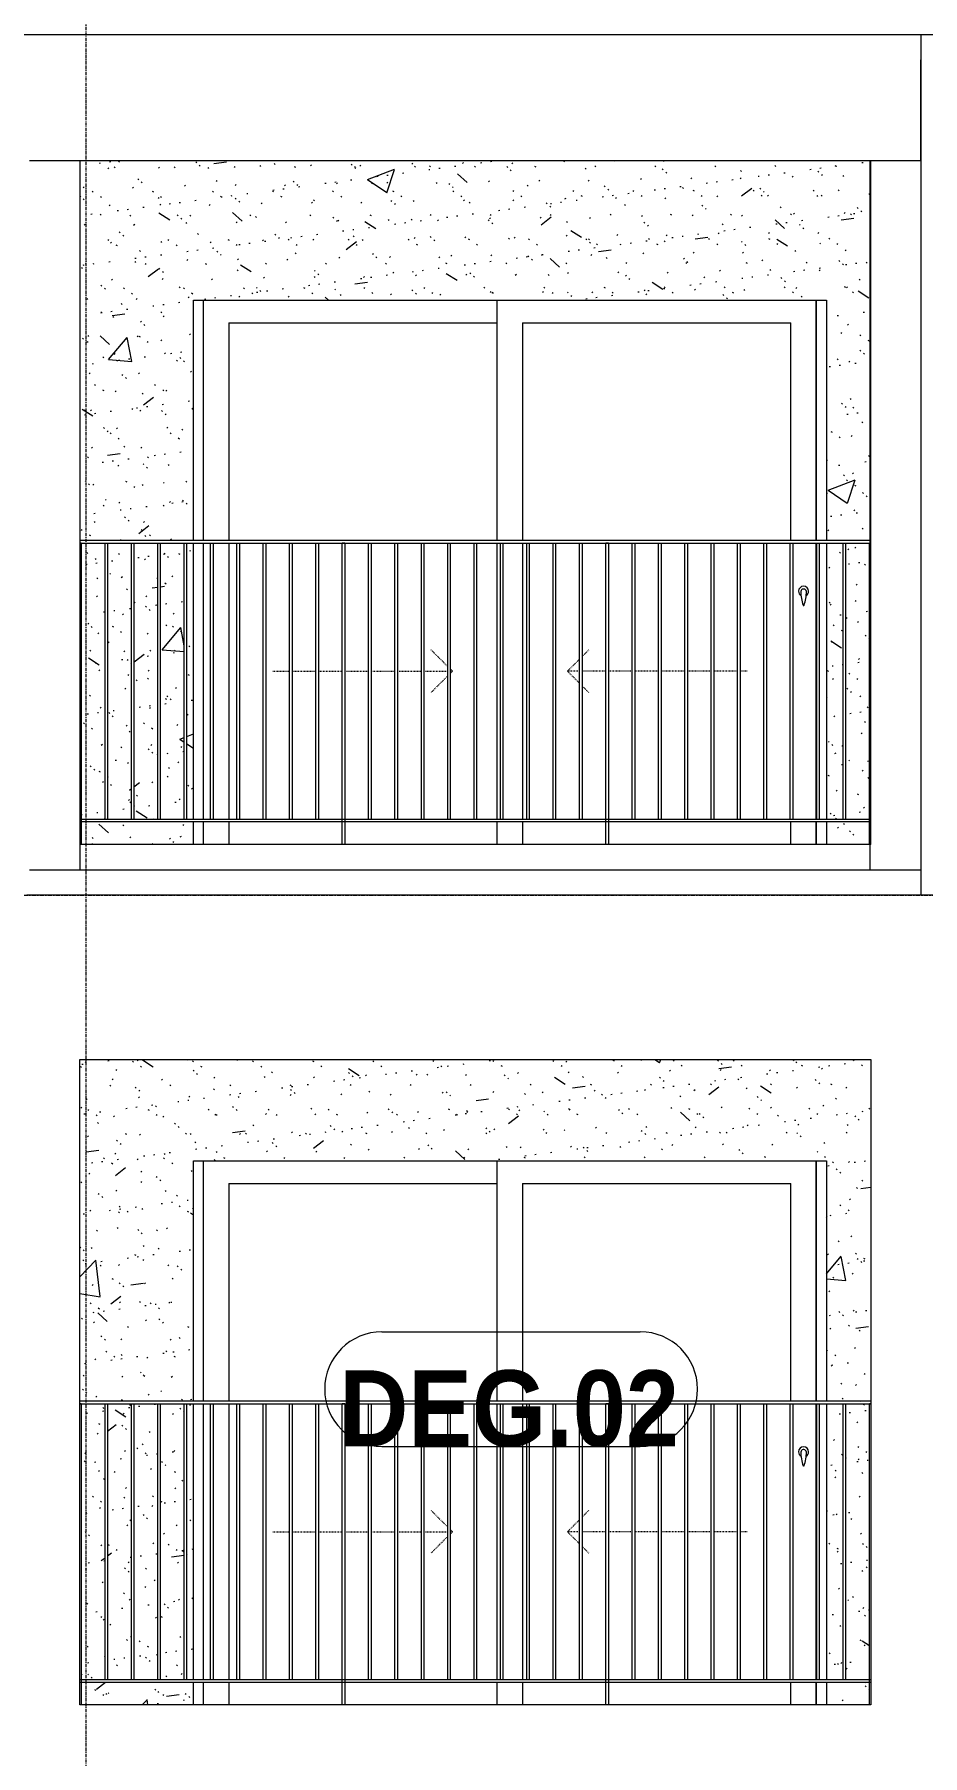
# Model space of a CAD drawing. Header units: millimetres. Extents: x 1240 to 198004, y -7796 to 35300.
# Drawn here: x 53332 to 56840, y 9000 to 15800 of the extents above; entities that cross this region are included whole.
import ezdxf

# ---------------------------------------------------------------- set-up
doc = ezdxf.new("R2010")
doc.units = ezdxf.units.MM
for name, pattern in [('Centre', [31.75, 6.35, -4.7625, 15.875, -4.7625]), ('Dash', [6, 3, -3]), ('Grid Line', [22.225, 12.7, -3.175, 3.175, -3.175])]:
    doc.linetypes.add(name, pattern=pattern)
for name, color, linetype, lineweight in [('0-1', 7, 'Continuous', 5), ('A-DOOR', 31, 'Continuous', 9), ('A-DOOR-FRAM', 31, 'Continuous', 9), ('A-DOOR-HDLN', 31, 'Dash', 18), ('A-DOOR-IDEN', 31, 'Continuous', 9), ('A-FLOR-HRAL', 11, 'Continuous', 9), ('A-FLOR-LEVL-2', 51, 'Centre', 9), ('A-WALL', 113, 'Continuous', 9), ('A-WALL-PATT-2', 9, 'Continuous', 9), ('I-WALL-1', 7, 'Continuous', 9), ('S-BEAM-3', 7, 'Continuous', 9), ('S-COLS', 52, 'Continuous', 9), ('S-GRID-1', 1, 'Grid Line', 9)]:
    doc.layers.add(name, color=color, linetype=linetype, lineweight=lineweight)
doc.styles.add('Arial_B_2', font='arialbd.ttf', dxfattribs={"width": 0.9, "height": 300})
pattern_1 = [(50, (377.7, 0), (1093.104, -95.634), [114.3, -1257.3]), (355, (377.7, 0), (-211.457, 1146.34), [91.44, -1005.84]), (100.451, (468.8, -8), (881.656, 1050.7), [97.14, -1068.54]), (46.184, (377.7, 304.8), (1626.475, -252.257), [171.45, -1885.95]), (96.636, (513.3, 283.8), (1424.416, 1484.565), [145.71, -1602.81]), (351.184, (377.7, 304.8), (1424.43, 1484.55), [137.16, -1508.76]), (21, (530.1, 228.6), (909.686, -613.591), [114.3, -1257.3]), (326, (530.1, 228.6), (370.812, 1105.13), [91.44, -1005.84]), (71.451, (606, 177.5), (1280.503, 491.528), [97.14, -1068.54]), (37.5, (377.74, 0), (18.5313, 507.3303), [50.292, -943.356, 50.292, -970.788, -1009.65]), (37.5, (377.74, 0), (18.5313, 507.3303), [-2014.728, 50.292, -959.358]), (7.5, (377.74, 0), (400.918, 601.0836), [50.292, -531.876, 50.292, -920.496, -384.81]), (7.5, (377.74, 0), (400.918, 601.0836), [-1552.956, 50.292, -334.518]), (327.5, (37.9, 0), (813.5452, -34.3737), [50.292, -330.708, 50.292, -1138.428, -1577.34]), (327.5, (37.9, 0), (813.5452, -34.3737), [-1569.72, 50.292, -1527.048]), (317.5, (-114.5, 0), (888.7755, 152.56), [50.292, -445.008, 50.292, -739.14, -1120.14]), (317.5, (-114.5, 0), (888.7755, 152.56), [-1284.732, 50.292, -1069.848])]
pattern_2 = [(37.5, (377.74, 0), (-4.79953, 146.8239), [5.029, -110.795, 5.029, -124.511, -123.825]), (37.5, (377.74, 0), (-4.79953, 146.8239), [-245.364, 5.029, -118.796]), (7.5, (377.74, 0), (134.85743, 215.0472), [5.029, -57.455, 5.029, -99.365, -40.005]), (7.5, (377.74, 0), (134.85743, 215.0472), [-166.878, 5.029, -34.976]), (327.5, (284.02, 0), (237.29776, 0.4316), [5.029, -33.071, 5.029, -132.131, -179.07]), (327.5, (284.02, 0), (237.29776, 0.4316), [-175.26, 5.029, -174.041]), (317.5, (284.02, 0), (229.06706, 66.8792), [5.029, -14.021, 5.029, -84.887, -102.87]), (317.5, (284.02, 0), (229.06706, 66.8792), [-108.966, 5.029, -97.841])]

# ---------------------------------------------------------------- blocks, each defined once
blk = doc.blocks.new('NCV_TKTC_KET CAU_rvt-1-TKCS_MẶT ĐỨNG NỘI KHU 1')
at = {"layer": 'S-BEAM-3'}
for p, q in [((56833.3, 15800), (56833.3, 15700)), ((56833.3, 15300), (56833.3, 15700)), ((56833.3, 15300), (53311.9, 15300)), ((53311.9, 12500), (56633.3, 12500)), ((56633.3, 12500), (56833.3, 12500)), ((56833.3, 12500), (56833.3, 12400))]:
    blk.add_line(p, q, dxfattribs=at)
blk = doc.blocks.new('NCV_TKTC_TANG 3 - 4_rvt-1-TKCS_MẶT ĐỨNG NỘI KHU 1')
at = {"layer": 'A-WALL-PATT-2'}
h = blk.add_hatch(dxfattribs=at)
h.set_pattern_fill('FP_5', color=256, style=0, pattern_type=2)
h.set_pattern_definition(pattern_1)
h.paths.add_polyline_path([(56630.3, 12600), (56630.3, 12690), (56460.3, 12690), (56460.3, 12600), (56618.5, 12600)])
h.paths.add_polyline_path([(53567.6, 12600), (53960.3, 12600), (53960.3, 12690), (53516.9, 12690), (53517.4, 12600), (53558.6, 12600)])
h.paths.add_polyline_path([(53819.3, 12700), (53819.3, 13790), (53725.2, 13790), (53725.2, 12700)])
h.paths.add_polyline_path([(53829.3, 12700), (53923.4, 12700), (53923.4, 13790), (53829.3, 13790)])
h.paths.add_polyline_path([(53933.4, 12700), (53960.3, 12700), (53960.3, 13790), (53933.4, 13790)])
h.paths.add_polyline_path([(53577.3, 12700), (53611, 12700), (53611, 13790), (53516.9, 13790), (53517.4, 12700)])
h.paths.add_polyline_path([(56602.6, 12700), (56630.3, 12700), (56630.3, 13790), (56536.2, 13790), (56536.2, 12700)])
h.paths.add_polyline_path([(56526.2, 12700), (56526.2, 13790), (56460.3, 13790), (56460.3, 12700)])
h.paths.add_polyline_path([(53715.2, 12700), (53715.2, 13790), (53621, 13790), (53621, 12700)])
h.paths.add_polyline_path([(56530.2, 13800), (56633.3, 13800.9), (56633.3, 15300), (53511.9, 15300), (53511.9, 13800), (53960.3, 13800.9), (53960.3, 14750), (56460.3, 14750), (56460.3, 13800), (56526.3, 13800)])
h = blk.add_hatch(dxfattribs=at)
h.set_pattern_fill('FP_4', color=256, style=0, pattern_type=2)
h.set_pattern_definition(pattern_2)
h.paths.add_polyline_path([(56630.3, 12600), (56630.3, 12690), (56460.3, 12690), (56460.3, 12600), (56618.5, 12600)])
h.paths.add_polyline_path([(53567.6, 12600), (53960.3, 12600), (53960.3, 12690), (53516.9, 12690), (53517.4, 12600), (53558.6, 12600)])
h.paths.add_polyline_path([(53819.3, 12700), (53819.3, 13790), (53725.2, 13790), (53725.2, 12700)])
h.paths.add_polyline_path([(53829.3, 12700), (53923.4, 12700), (53923.4, 13790), (53829.3, 13790)])
h.paths.add_polyline_path([(53933.4, 12700), (53960.3, 12700), (53960.3, 13790), (53933.4, 13790)])
h.paths.add_polyline_path([(53577.3, 12700), (53611, 12700), (53611, 13790), (53516.9, 13790), (53517.4, 12700)])
h.paths.add_polyline_path([(56602.6, 12700), (56630.3, 12700), (56630.3, 13790), (56536.2, 13790), (56536.2, 12700)])
h.paths.add_polyline_path([(56526.2, 12700), (56526.2, 13790), (56460.3, 13790), (56460.3, 12700)])
h.paths.add_polyline_path([(53715.2, 12700), (53715.2, 13790), (53621, 13790), (53621, 12700)])
h.paths.add_polyline_path([(56530.2, 13800), (56633.3, 13800.9), (56633.3, 15300), (53511.9, 15300), (53511.9, 13800), (53960.3, 13800.9), (53960.3, 14750), (56460.3, 14750), (56460.3, 13800), (56526.3, 13800)])
at = {"layer": 'I-WALL-1'}
for p, q in [((53960.3, 13800.9), (53960.3, 14750)), ((53960.3, 14750), (56460.3, 14750)), ((56460.3, 14750), (56460.3, 13800.9)), ((53960.3, 12700), (53960.3, 13790)), ((56460.3, 13790), (56460.3, 12700)), ((53960.3, 12600), (53960.3, 12690)), ((56460.3, 12690), (56460.3, 12600))]:
    blk.add_line(p, q, dxfattribs=at)
blk = doc.blocks.new('NCV_TKTC_TANG 3 - 4_rvt-2-TKCS_MẶT ĐỨNG NỘI KHU 1')
at = {"layer": 'A-WALL-PATT-2'}
h = blk.add_hatch(dxfattribs=at)
h.set_pattern_fill('FP_5', color=256, style=0, pattern_type=2)
h.set_pattern_definition(pattern_1)
h.paths.add_polyline_path([(56618.5, 9200), (56630.3, 9200), (56630.3, 9290), (56460.3, 9290), (56460.3, 9200), (56609.6, 9200)])
h.paths.add_polyline_path([(53567.6, 9200), (53960.3, 9200), (53960.3, 9290), (53516.9, 9290), (53516.9, 9200), (53558.6, 9200)])
h.paths.add_polyline_path([(53829.3, 9300), (53923.4, 9300), (53923.4, 10390), (53829.3, 10390), (53829.3, 9502.2)])
h.paths.add_polyline_path([(53621, 9300), (53715.2, 9300), (53715.2, 10390), (53621, 10390), (53621, 9303.9)])
h.paths.add_polyline_path([(53933.4, 9300), (53960.3, 9300), (53960.3, 10390), (53933.4, 10390), (53933.4, 9601.4)])
h.paths.add_polyline_path([(53819.3, 9300), (53819.3, 10390), (53725.2, 10390), (53725.2, 9300)])
h.paths.add_polyline_path([(56460.3, 9300), (56526.2, 9300), (56526.2, 10390), (56460.3, 10390), (56460.3, 10028.3)])
h.paths.add_polyline_path([(53516.9, 9300), (53611, 9300), (53611, 10390), (53516.9, 10390), (53516.9, 10028.3)])
h.paths.add_polyline_path([(56630.3, 9300), (56630.3, 10390), (56536.2, 10390), (56536.2, 9300), (56611.2, 9300)])
h.paths.add_polyline_path([(53511.9, 10400), (53960.3, 10400), (53960.3, 11350), (56460.3, 11350), (56460.3, 10400), (56635.3, 10400), (56635.3, 11750), (53511.9, 11750), (53511.9, 11285.9)])
h = blk.add_hatch(dxfattribs=at)
h.set_pattern_fill('FP_4', color=256, style=0, pattern_type=2)
h.set_pattern_definition(pattern_2)
h.paths.add_polyline_path([(56618.5, 9200), (56630.3, 9200), (56630.3, 9290), (56460.3, 9290), (56460.3, 9200), (56609.6, 9200)])
h.paths.add_polyline_path([(53567.6, 9200), (53960.3, 9200), (53960.3, 9290), (53516.9, 9290), (53516.9, 9200), (53558.6, 9200)])
h.paths.add_polyline_path([(53829.3, 9300), (53923.4, 9300), (53923.4, 10390), (53829.3, 10390), (53829.3, 9502.2)])
h.paths.add_polyline_path([(53621, 9300), (53715.2, 9300), (53715.2, 10390), (53621, 10390), (53621, 9303.9)])
h.paths.add_polyline_path([(53933.4, 9300), (53960.3, 9300), (53960.3, 10390), (53933.4, 10390), (53933.4, 9601.4)])
h.paths.add_polyline_path([(53819.3, 9300), (53819.3, 10390), (53725.2, 10390), (53725.2, 9300)])
h.paths.add_polyline_path([(56460.3, 9300), (56526.2, 9300), (56526.2, 10390), (56460.3, 10390), (56460.3, 10028.3)])
h.paths.add_polyline_path([(53516.9, 9300), (53611, 9300), (53611, 10390), (53516.9, 10390), (53516.9, 10028.3)])
h.paths.add_polyline_path([(56630.3, 9300), (56630.3, 10390), (56536.2, 10390), (56536.2, 9300), (56611.2, 9300)])
h.paths.add_polyline_path([(53511.9, 10400), (53960.3, 10400), (53960.3, 11350), (56460.3, 11350), (56460.3, 10400), (56635.3, 10400), (56635.3, 11750), (53511.9, 11750), (53511.9, 11285.9)])
at = {"layer": 'I-WALL-1'}
for p, q in [((53960.3, 10400), (53960.3, 11350)), ((53960.3, 11350), (56460.3, 11350)), ((56460.3, 11350), (56460.3, 10400)), ((53960.3, 9300), (53960.3, 10390)), ((56460.3, 10390), (56460.3, 9300)), ((53960.3, 9200), (53960.3, 9290)), ((56460.3, 9290), (56460.3, 9200))]:
    blk.add_line(p, q, dxfattribs=at)
blk = doc.blocks.new('DEG_02-DEG_03 - DEG_02-2500x2400mm-CỬA ĐI 02 CÁNH TRƯỢT-625766-TKCS_MẶT ĐỨNG NỘI KHU 1')
at = {"layer": 'A-DOOR'}
for p, q in [((55160.3, 10400), (55160.3, 11350)), ((56420.3, 11350), (56420.3, 10400)), ((54100.3, 11260), (54100.3, 10400)), ((54100.3, 11260), (55160.3, 11260)), ((55260.3, 11260), (55260.3, 10400)), ((55260.3, 11260), (56320.3, 11260)), ((56320.3, 10400), (56320.3, 11260)), ((54100.3, 10390), (54100.3, 9300)), ((55160.3, 9300), (55160.3, 10390)), ((55260.3, 10390), (55260.3, 9300)), ((56420.3, 10390), (56420.3, 9300)), ((54100.3, 9290), (54100.3, 9200)), ((55160.3, 9200), (55160.3, 9290)), ((55260.3, 9290), (55260.3, 9200)), ((56320.3, 9200), (56320.3, 9290)), ((56420.3, 9290), (56420.3, 9200))]:
    blk.add_line(p, q, dxfattribs=at)
at = {"layer": 'A-DOOR', "flags": 128}
blk.add_lwpolyline([(56371.8, 10208.7), (56371.8, 10208.7), (56371.8, 10208.7), (56371.8, 10208.7), (56371.8, 10208.7), (56371.8, 10208.7), (56371.8, 10208.7), (56371.7, 10208.7), (56371.7, 10208.7), (56371.7, 10208.7), (56371.7, 10208.7), (56371.6, 10208.7), (56371.6, 10208.7), (56371.6, 10208.7), (56371.5, 10208.7), (56371.5, 10208.7), (56371.5, 10208.7), (56371.4, 10208.7), (56371.4, 10208.7), (56371.4, 10208.7), (56371.3, 10208.7), (56371.3, 10208.7), (56371.2, 10208.7), (56371.2, 10208.7), (56371.1, 10208.7), (56371.1, 10208.7), (56371, 10208.7), (56371, 10208.7), (56370.9, 10208.7), (56370.9, 10208.7), (56370.8, 10208.7), (56370.7, 10208.7), (56370.7, 10208.7), (56370.6, 10208.7), (56370.6, 10208.7), (56370.5, 10208.7), (56370.4, 10208.7), (56370.4, 10208.7), (56370.3, 10208.7), (56370.3, 10208.7), (56370.2, 10208.7), (56370.1, 10208.7), (56370.1, 10208.7), (56370, 10208.7), (56370, 10208.7), (56369.9, 10208.7), (56369.9, 10208.7), (56369.8, 10208.7), (56369.7, 10208.7), (56369.7, 10208.7), (56369.6, 10208.7), (56369.6, 10208.7), (56369.5, 10208.7), (56369.5, 10208.7), (56369.4, 10208.7), (56369.4, 10208.7), (56369.3, 10208.7), (56369.3, 10208.7), (56369.2, 10208.7), (56369.2, 10208.7), (56369.2, 10208.7), (56369.1, 10208.7), (56369.1, 10208.7), (56369.1, 10208.7), (56369, 10208.7), (56369, 10208.7), (56369, 10208.7), (56368.9, 10208.7), (56368.9, 10208.7), (56368.9, 10208.7), (56368.9, 10208.7), (56368.9, 10208.7), (56368.8, 10208.7), (56368.8, 10208.7), (56368.8, 10208.7), (56368.8, 10208.7), (56368.8, 10208.7)], dxfattribs=at)
at = {"layer": 'A-DOOR'}
for centre, radius, start, end in [((56370.3, 10200), 20, 0, 180), ((56368.8, 10199.2), 9.45, 90, 180), ((56371.8, 10199.2), 9.45, 0, 90), ((56370.3, 10200), 20, 180, 240), ((56524.1, 10199.2), 164.8, 180, 199.13397), ((56370.7, 10146), 2.34, 199.13397, 261.03098), ((56369.9, 10146), 2.34, 278.96902, 340.86603), ((56216.5, 10199.2), 164.8, 340.86603, 0), ((56370.3, 10200), 20, 300, 0)]:
    blk.add_arc(centre, radius, start, end, dxfattribs=at)
at = {"layer": 'A-DOOR-FRAM'}
for p, q in [((54000.3, 10400), (54000.3, 11350)), ((56420.3, 10400), (56420.3, 11350)), ((54000.3, 9300), (54000.3, 10390)), ((56420.3, 9300), (56420.3, 10390)), ((54000.3, 9200), (54000.3, 9290)), ((56420.3, 9200), (56420.3, 9290))]:
    blk.add_line(p, q, dxfattribs=at)
at = {"layer": 'A-DOOR-HDLN'}
for p, q in [((54964.5, 9902.8), (54898.2, 9969.1)), ((55437.6, 9884.2), (55485.1, 9931.7)), ((55495.1, 9941.7), (55522.4, 9969.1)), ((54273.1, 9884.2), (54339.8, 9884.2)), ((54349.8, 9884.2), (54443.9, 9884.2)), ((54453.9, 9884.2), (54548.1, 9884.2)), ((54558.1, 9884.2), (54652.2, 9884.2)), ((54662.2, 9884.2), (54756.3, 9884.2)), ((54766.3, 9884.2), (54860.4, 9884.2)), ((54870.4, 9884.2), (54964.5, 9884.2)), ((54964.5, 9865.7), (54898.2, 9799.4)), ((54983.1, 9884.2), (54974.5, 9892.8)), ((54983.1, 9884.2), (54974.5, 9875.7)), ((54974.5, 9884.2), (54983.1, 9884.2)), ((55437.6, 9884.2), (55485.1, 9836.7)), ((55485.1, 9884.2), (55437.6, 9884.2)), ((55589.2, 9884.2), (55495.1, 9884.2)), ((55693.3, 9884.2), (55599.2, 9884.2)), ((55797.4, 9884.2), (55703.3, 9884.2)), ((55901.5, 9884.2), (55807.4, 9884.2)), ((56005.6, 9884.2), (55911.5, 9884.2)), ((56109.7, 9884.2), (56015.6, 9884.2)), ((56147.6, 9884.2), (56119.7, 9884.2)), ((55495.1, 9826.7), (55522.4, 9799.4))]:
    blk.add_line(p, q, dxfattribs=at)
blk = doc.blocks.new('Railing - 10mm-1251313-TKCS_MẶT ĐỨNG NỘI KHU 1')
at = {"layer": 'A-FLOR-HRAL'}
for p, q in [((61811, 5900), (61811, 6990)), ((61821, 6990), (61821, 5900))]:
    blk.add_line(p, q, dxfattribs=at)
blk = doc.blocks.new('Railing - 50 x 10mm-1251315-TKCS_MẶT ĐỨNG NỘI KHU 1')
at = {"layer": 'A-FLOR-HRAL'}
for p, q in [((62758.1, 6990), (62748.1, 6990)), ((62748.1, 5800), (62748.1, 6990)), ((62758.1, 6990), (62758.1, 5800))]:
    blk.add_line(p, q, dxfattribs=at)
blk = doc.blocks.new('Railing - 50 x 10mm-1251311-TKCS_MẶT ĐỨNG NỘI KHU 1')
at = {"layer": 'A-FLOR-HRAL'}
for q in [(61711.9, 6990), (61716.9, 5800)]:
    blk.add_line((61716.9, 6990), q, dxfattribs=at)
blk = doc.blocks.new('Railing - 50 x 10mm-V34-TKCS_MẶT ĐỨNG NỘI KHU 1')
at = {"layer": 'A-FLOR-HRAL'}
for p in [(64835.3, 6990), (64830.3, 5799.7)]:
    blk.add_line(p, (64830.3, 6990), dxfattribs=at)
blk = doc.blocks.new('Railing - Railing-2751217-TKCS_MẶT ĐỨNG NỘI KHU 1')
at = {"layer": 'A-FLOR-HRAL'}
for p, q in [((53511.9, 9300), (56635.3, 9300)), ((53511.9, 9290), (56635.3, 9290))]:
    blk.add_line(p, q, dxfattribs=at)
for name, p in [('Railing - 50 x 10mm-1251311-TKCS_MẶT ĐỨNG NỘI KHU 1', (-8200, 3400)), ('Railing - 10mm-1251313-TKCS_MẶT ĐỨNG NỘI KHU 1', (-8200, 3400)), ('Railing - 10mm-1251313-TKCS_MẶT ĐỨNG NỘI KHU 1', (-8095.9, 3400)), ('Railing - 10mm-1251313-TKCS_MẶT ĐỨNG NỘI KHU 1', (-7991.8, 3400)), ('Railing - 10mm-1251313-TKCS_MẶT ĐỨNG NỘI KHU 1', (-7887.7, 3400)), ('Railing - 10mm-1251313-TKCS_MẶT ĐỨNG NỘI KHU 1', (-7783.6, 3400)), ('Railing - 10mm-1251313-TKCS_MẶT ĐỨNG NỘI KHU 1', (-7679.4, 3400)), ('Railing - 10mm-1251313-TKCS_MẶT ĐỨNG NỘI KHU 1', (-7575.3, 3400)), ('Railing - 10mm-1251313-TKCS_MẶT ĐỨNG NỘI KHU 1', (-7471.2, 3400)), ('Railing - 10mm-1251313-TKCS_MẶT ĐỨNG NỘI KHU 1', (-7367.1, 3400)), ('Railing - 50 x 10mm-1251315-TKCS_MẶT ĐỨNG NỘI KHU 1', (-8200, 3400)), ('Railing - 10mm-1251313-TKCS_MẶT ĐỨNG NỘI KHU 1', (-7158.9, 3400)), ('Railing - 10mm-1251313-TKCS_MẶT ĐỨNG NỘI KHU 1', (-7054.8, 3400)), ('Railing - 10mm-1251313-TKCS_MẶT ĐỨNG NỘI KHU 1', (-6950.7, 3400)), ('Railing - 10mm-1251313-TKCS_MẶT ĐỨNG NỘI KHU 1', (-6846.5, 3400)), ('Railing - 10mm-1251313-TKCS_MẶT ĐỨNG NỘI KHU 1', (-6742.4, 3400)), ('Railing - 10mm-1251313-TKCS_MẶT ĐỨNG NỘI KHU 1', (-6638.3, 3400)), ('Railing - 10mm-1251313-TKCS_MẶT ĐỨNG NỘI KHU 1', (-6534.2, 3400)), ('Railing - 10mm-1251313-TKCS_MẶT ĐỨNG NỘI KHU 1', (-6430.1, 3400)), ('Railing - 10mm-1251313-TKCS_MẶT ĐỨNG NỘI KHU 1', (-6326, 3400)), ('Railing - 50 x 10mm-1251315-TKCS_MẶT ĐỨNG NỘI KHU 1', (-7158.9, 3400)), ('Railing - 10mm-1251313-TKCS_MẶT ĐỨNG NỘI KHU 1', (-6117.8, 3400)), ('Railing - 10mm-1251313-TKCS_MẶT ĐỨNG NỘI KHU 1', (-6013.6, 3400)), ('Railing - 10mm-1251313-TKCS_MẶT ĐỨNG NỘI KHU 1', (-5909.5, 3400)), ('Railing - 10mm-1251313-TKCS_MẶT ĐỨNG NỘI KHU 1', (-5805.4, 3400)), ('Railing - 10mm-1251313-TKCS_MẶT ĐỨNG NỘI KHU 1', (-5701.3, 3400)), ('Railing - 10mm-1251313-TKCS_MẶT ĐỨNG NỘI KHU 1', (-5597.2, 3400)), ('Railing - 10mm-1251313-TKCS_MẶT ĐỨNG NỘI KHU 1', (-5493.1, 3400)), ('Railing - 10mm-1251313-TKCS_MẶT ĐỨNG NỘI KHU 1', (-5389, 3400)), ('Railing - 10mm-1251313-TKCS_MẶT ĐỨNG NỘI KHU 1', (-5284.9, 3400)), ('Railing - 50 x 10mm-V34-TKCS_MẶT ĐỨNG NỘI KHU 1', (-8200, 3400))]:
    blk.add_blockref(name, p)
blk = doc.blocks.new('Top Rail Type - Top Rail_Internal_-2751218-TKCS_MẶT ĐỨNG NỘI KHU 1')
at = {"layer": 'A-FLOR-HRAL'}
for p, q in [((56635.3, 10400), (53511.9, 10400)), ((53511.9, 10390), (56635.3, 10390))]:
    blk.add_line(p, q, dxfattribs=at)
blk = doc.blocks.new('DEG_02-DEG_03 - DEG_02-2500x2400mm-CỬA ĐI 02 CÁNH TRƯỢT-V205-TKCS_MẶT ĐỨNG NỘI KHU 1')
at = {"layer": 'A-DOOR'}
for p, q in [((55160.3, 13800.9), (55160.3, 14750)), ((56420.3, 14750), (56420.3, 13800.9)), ((54100.3, 14660), (54100.3, 13800.9)), ((54100.3, 14660), (55160.3, 14660)), ((55260.3, 14660), (55260.3, 13800.9)), ((55260.3, 14660), (56320.3, 14660)), ((56320.3, 13800.9), (56320.3, 14660)), ((54100.3, 13790), (54100.3, 12700)), ((55160.3, 12700), (55160.3, 13790)), ((55260.3, 13790), (55260.3, 12700)), ((56420.3, 13790), (56420.3, 12700)), ((54100.3, 12690), (54100.3, 12600)), ((55160.3, 12600), (55160.3, 12690)), ((55260.3, 12690), (55260.3, 12600)), ((56320.3, 12600), (56320.3, 12690)), ((56420.3, 12690), (56420.3, 12600))]:
    blk.add_line(p, q, dxfattribs=at)
at = {"layer": 'A-DOOR', "flags": 128}
blk.add_lwpolyline([(56371.8, 13608.7), (56371.8, 13608.7), (56371.8, 13608.7), (56371.8, 13608.7), (56371.8, 13608.7), (56371.8, 13608.7), (56371.8, 13608.7), (56371.7, 13608.7), (56371.7, 13608.7), (56371.7, 13608.7), (56371.7, 13608.7), (56371.6, 13608.7), (56371.6, 13608.7), (56371.6, 13608.7), (56371.5, 13608.7), (56371.5, 13608.7), (56371.5, 13608.7), (56371.4, 13608.7), (56371.4, 13608.7), (56371.4, 13608.7), (56371.3, 13608.7), (56371.3, 13608.7), (56371.2, 13608.7), (56371.2, 13608.7), (56371.1, 13608.7), (56371.1, 13608.7), (56371, 13608.7), (56371, 13608.7), (56370.9, 13608.7), (56370.9, 13608.7), (56370.8, 13608.7), (56370.7, 13608.7), (56370.7, 13608.7), (56370.6, 13608.7), (56370.6, 13608.7), (56370.5, 13608.7), (56370.4, 13608.7), (56370.4, 13608.7), (56370.3, 13608.7), (56370.3, 13608.7), (56370.2, 13608.7), (56370.1, 13608.7), (56370.1, 13608.7), (56370, 13608.7), (56370, 13608.7), (56369.9, 13608.7), (56369.9, 13608.7), (56369.8, 13608.7), (56369.7, 13608.7), (56369.7, 13608.7), (56369.6, 13608.7), (56369.6, 13608.7), (56369.5, 13608.7), (56369.5, 13608.7), (56369.4, 13608.7), (56369.4, 13608.7), (56369.3, 13608.7), (56369.3, 13608.7), (56369.2, 13608.7), (56369.2, 13608.7), (56369.2, 13608.7), (56369.1, 13608.7), (56369.1, 13608.7), (56369.1, 13608.7), (56369, 13608.7), (56369, 13608.7), (56369, 13608.7), (56368.9, 13608.7), (56368.9, 13608.7), (56368.9, 13608.7), (56368.9, 13608.7), (56368.9, 13608.7), (56368.8, 13608.7), (56368.8, 13608.7), (56368.8, 13608.7), (56368.8, 13608.7), (56368.8, 13608.7)], dxfattribs=at)
at = {"layer": 'A-DOOR'}
for centre, radius, start, end in [((56370.3, 13600), 20, 0, 180), ((56370.3, 13600), 20, 180, 240), ((56368.8, 13599.2), 9.45, 90, 180), ((56371.8, 13599.2), 9.45, 0, 90), ((56370.3, 13600), 20, 300, 0), ((56524.1, 13599.2), 164.8, 180, 199.13397), ((56370.7, 13546), 2.34, 199.13397, 261.03098), ((56369.9, 13546), 2.34, 278.96902, 340.86603), ((56216.5, 13599.2), 164.8, 340.86603, 0)]:
    blk.add_arc(centre, radius, start, end, dxfattribs=at)
at = {"layer": 'A-DOOR-FRAM'}
for p, q in [((54000.3, 13800.9), (54000.3, 14750)), ((56420.3, 13800.9), (56420.3, 14750)), ((54000.3, 12700), (54000.3, 13790)), ((56420.3, 12700), (56420.3, 13790)), ((54000.3, 12600), (54000.3, 12690)), ((56420.3, 12600), (56420.3, 12690))]:
    blk.add_line(p, q, dxfattribs=at)
at = {"layer": 'A-DOOR-HDLN'}
for p, q in [((54964.5, 13302.8), (54898.2, 13369.1)), ((55437.6, 13284.2), (55485.1, 13331.7)), ((55495.1, 13341.7), (55522.4, 13369.1)), ((54273.1, 13284.2), (54339.8, 13284.2)), ((54349.8, 13284.2), (54443.9, 13284.2)), ((54453.9, 13284.2), (54548.1, 13284.2)), ((54558.1, 13284.2), (54652.2, 13284.2)), ((54662.2, 13284.2), (54756.3, 13284.2)), ((54766.3, 13284.2), (54860.4, 13284.2)), ((54870.4, 13284.2), (54964.5, 13284.2)), ((54964.5, 13265.7), (54898.2, 13199.4)), ((54983.1, 13284.2), (54974.5, 13292.8)), ((54983.1, 13284.2), (54974.5, 13275.7)), ((54974.5, 13284.2), (54983.1, 13284.2)), ((55437.6, 13284.2), (55485.1, 13236.7)), ((55485.1, 13284.2), (55437.6, 13284.2)), ((55589.2, 13284.2), (55495.1, 13284.2)), ((55693.3, 13284.2), (55599.2, 13284.2)), ((55797.4, 13284.2), (55703.3, 13284.2)), ((55901.5, 13284.2), (55807.4, 13284.2)), ((56005.6, 13284.2), (55911.5, 13284.2)), ((56109.7, 13284.2), (56015.6, 13284.2)), ((56147.6, 13284.2), (56119.7, 13284.2)), ((55495.1, 13226.7), (55522.4, 13199.4))]:
    blk.add_line(p, q, dxfattribs=at)
blk = doc.blocks.new('Railing - 50 x 10mm-V207-TKCS_MẶT ĐỨNG NỘI KHU 1')
at = {"layer": 'A-FLOR-HRAL'}
for p in [(56633.3, 13790), (56630.3, 12599.7)]:
    blk.add_line(p, (56630.3, 13790), dxfattribs=at)
blk = doc.blocks.new('Railing - Railing-3817529-TKCS_MẶT ĐỨNG NỘI KHU 1')
at = {"layer": 'A-FLOR-HRAL'}
for p, q in [((53511.9, 12700), (56633.3, 12700)), ((53511.9, 12690), (56633.3, 12690))]:
    blk.add_line(p, q, dxfattribs=at)
for name, p in [('Railing - 50 x 10mm-1251311-TKCS_MẶT ĐỨNG NỘI KHU 1', (-8200, 6800)), ('Railing - 10mm-1251313-TKCS_MẶT ĐỨNG NỘI KHU 1', (-8200, 6800)), ('Railing - 10mm-1251313-TKCS_MẶT ĐỨNG NỘI KHU 1', (-8095.9, 6800)), ('Railing - 10mm-1251313-TKCS_MẶT ĐỨNG NỘI KHU 1', (-7991.8, 6800)), ('Railing - 10mm-1251313-TKCS_MẶT ĐỨNG NỘI KHU 1', (-7887.7, 6800)), ('Railing - 10mm-1251313-TKCS_MẶT ĐỨNG NỘI KHU 1', (-7783.6, 6800)), ('Railing - 10mm-1251313-TKCS_MẶT ĐỨNG NỘI KHU 1', (-7679.4, 6800)), ('Railing - 10mm-1251313-TKCS_MẶT ĐỨNG NỘI KHU 1', (-7575.3, 6800)), ('Railing - 10mm-1251313-TKCS_MẶT ĐỨNG NỘI KHU 1', (-7471.2, 6800)), ('Railing - 10mm-1251313-TKCS_MẶT ĐỨNG NỘI KHU 1', (-7367.1, 6800)), ('Railing - 50 x 10mm-1251315-TKCS_MẶT ĐỨNG NỘI KHU 1', (-8200, 6800)), ('Railing - 10mm-1251313-TKCS_MẶT ĐỨNG NỘI KHU 1', (-7158.9, 6800)), ('Railing - 10mm-1251313-TKCS_MẶT ĐỨNG NỘI KHU 1', (-7054.8, 6800)), ('Railing - 10mm-1251313-TKCS_MẶT ĐỨNG NỘI KHU 1', (-6950.7, 6800)), ('Railing - 10mm-1251313-TKCS_MẶT ĐỨNG NỘI KHU 1', (-6846.5, 6800)), ('Railing - 10mm-1251313-TKCS_MẶT ĐỨNG NỘI KHU 1', (-6742.4, 6800)), ('Railing - 10mm-1251313-TKCS_MẶT ĐỨNG NỘI KHU 1', (-6638.3, 6800)), ('Railing - 10mm-1251313-TKCS_MẶT ĐỨNG NỘI KHU 1', (-6534.2, 6800)), ('Railing - 10mm-1251313-TKCS_MẶT ĐỨNG NỘI KHU 1', (-6430.1, 6800)), ('Railing - 10mm-1251313-TKCS_MẶT ĐỨNG NỘI KHU 1', (-6326, 6800)), ('Railing - 50 x 10mm-1251315-TKCS_MẶT ĐỨNG NỘI KHU 1', (-7158.9, 6800)), ('Railing - 10mm-1251313-TKCS_MẶT ĐỨNG NỘI KHU 1', (-6117.8, 6800)), ('Railing - 10mm-1251313-TKCS_MẶT ĐỨNG NỘI KHU 1', (-6013.6, 6800)), ('Railing - 10mm-1251313-TKCS_MẶT ĐỨNG NỘI KHU 1', (-5909.5, 6800)), ('Railing - 10mm-1251313-TKCS_MẶT ĐỨNG NỘI KHU 1', (-5805.4, 6800)), ('Railing - 10mm-1251313-TKCS_MẶT ĐỨNG NỘI KHU 1', (-5701.3, 6800)), ('Railing - 10mm-1251313-TKCS_MẶT ĐỨNG NỘI KHU 1', (-5597.2, 6800)), ('Railing - 10mm-1251313-TKCS_MẶT ĐỨNG NỘI KHU 1', (-5493.1, 6800)), ('Railing - 10mm-1251313-TKCS_MẶT ĐỨNG NỘI KHU 1', (-5389, 6800)), ('Railing - 10mm-1251313-TKCS_MẶT ĐỨNG NỘI KHU 1', (-5284.9, 6800)), ('Railing - 50 x 10mm-V207-TKCS_MẶT ĐỨNG NỘI KHU 1', (0, 0))]:
    blk.add_blockref(name, p)
blk = doc.blocks.new('Top Rail Type - Top Rail_Internal_-3817530-TKCS_MẶT ĐỨNG NỘI KHU 1')
at = {"layer": 'A-FLOR-HRAL'}
for p, q in [((56633.3, 13800), (53511.9, 13800)), ((53511.9, 13790), (56633.3, 13790))]:
    blk.add_line(p, q, dxfattribs=at)
blk = doc.blocks.new('STN_Door Tag - STN_Door Tag-1788670-TKCS_MẶT ĐỨNG NỘI KHU 1')
at = {"layer": 'A-DOOR-IDEN'}
for p, q in [((35836.5, 30934.3), (36856.6, 30934.3)), ((35836.5, 30481.5), (36856.6, 30481.5))]:
    blk.add_line(p, q, dxfattribs=at)
for centre, start, end in [((35836.5, 30707.9), 90, 270), ((36856.6, 30707.9), 270, 90)]:
    blk.add_arc(centre, 226.4, start, end, dxfattribs=at)

msp = doc.modelspace()

# ---------------------------------------------------------------- linework, layer by layer
at = {"layer": 'A-FLOR-LEVL-2'}
for p, q in [((1240.2, 15800), (91585, 15800)), ((1240.2, 12400), (91585, 12400))]:
    msp.add_line(p, q, dxfattribs=at)
at = {"layer": 'A-WALL'}
for p, q in [((53301.9, 15800), (60434.9, 15800)), ((56835.3, 12400), (56835.3, 15800)), ((53511.9, 15300), (53511.9, 12600)), ((56635.3, 12600), (56635.3, 15300)), ((56635.3, 12600), (53511.9, 12600)), ((60434.9, 12400), (53301.9, 12400)), ((53511.9, 11750), (56635.3, 11750)), ((53511.9, 9200), (53511.9, 11750)), ((56635.3, 11750), (56635.3, 9200)), ((56635.3, 9200), (53511.9, 9200))]:
    msp.add_line(p, q, dxfattribs=at)
at = {"layer": 'S-COLS'}
for p, q in [((53511.9, 15300), (53511.9, 12500)), ((56633.3, 12500), (56633.3, 15300)), ((56833.3, 15300), (56833.3, 12500))]:
    msp.add_line(p, q, dxfattribs=at)
at = {"layer": 'S-GRID-1'}
msp.add_line((53536.9, -2695.9), (53536.9, 30542.5), dxfattribs=at)

# ---------------------------------------------------------------- block references
at = {"layer": '0-1'}
for name in ['NCV_TKTC_KET CAU_rvt-1-TKCS_MẶT ĐỨNG NỘI KHU 1', 'NCV_TKTC_TANG 3 - 4_rvt-1-TKCS_MẶT ĐỨNG NỘI KHU 1', 'NCV_TKTC_TANG 3 - 4_rvt-2-TKCS_MẶT ĐỨNG NỘI KHU 1']:
    msp.add_blockref(name, (0, 0), dxfattribs=at)
at = {"layer": 'A-DOOR'}
for name in ['DEG_02-DEG_03 - DEG_02-2500x2400mm-CỬA ĐI 02 CÁNH TRƯỢT-V205-TKCS_MẶT ĐỨNG NỘI KHU 1', 'DEG_02-DEG_03 - DEG_02-2500x2400mm-CỬA ĐI 02 CÁNH TRƯỢT-625766-TKCS_MẶT ĐỨNG NỘI KHU 1']:
    msp.add_blockref(name, (0, 0), dxfattribs=at)
at = {"layer": 'A-DOOR-IDEN'}
msp.add_blockref('STN_Door Tag - STN_Door Tag-1788670-TKCS_MẶT ĐỨNG NỘI KHU 1', (18868.4, -20260.1), dxfattribs=at)
at = {"layer": 'A-FLOR-HRAL'}
for name in ['Top Rail Type - Top Rail_Internal_-3817530-TKCS_MẶT ĐỨNG NỘI KHU 1', 'Railing - Railing-3817529-TKCS_MẶT ĐỨNG NỘI KHU 1', 'Top Rail Type - Top Rail_Internal_-2751218-TKCS_MẶT ĐỨNG NỘI KHU 1', 'Railing - Railing-2751217-TKCS_MẶT ĐỨNG NỘI KHU 1']:
    msp.add_blockref(name, (0, 0), dxfattribs=at)

# ---------------------------------------------------------------- texts
at = {"layer": 'A-DOOR-IDEN', "insert": (55207.3, 10370), "char_height": 300, "width": 1375.65, "attachment_point": 5, "line_spacing_factor": 0.936439, "style": 'Arial_B_2'}
msp.add_mtext('\\pt6.75,13.5,20.25,27,33.75,40.5,47.25,54,60.75,67.5,74.25,81,87.75,94.5,101.25,108,114.75,121.5,128.25,135,141.75,148.5,155.25,162,168.75,175.5,182.25,189,195.75,202.5,209.25,216;DEG.02', dxfattribs=at)

doc.saveas('drawing.dxf')
